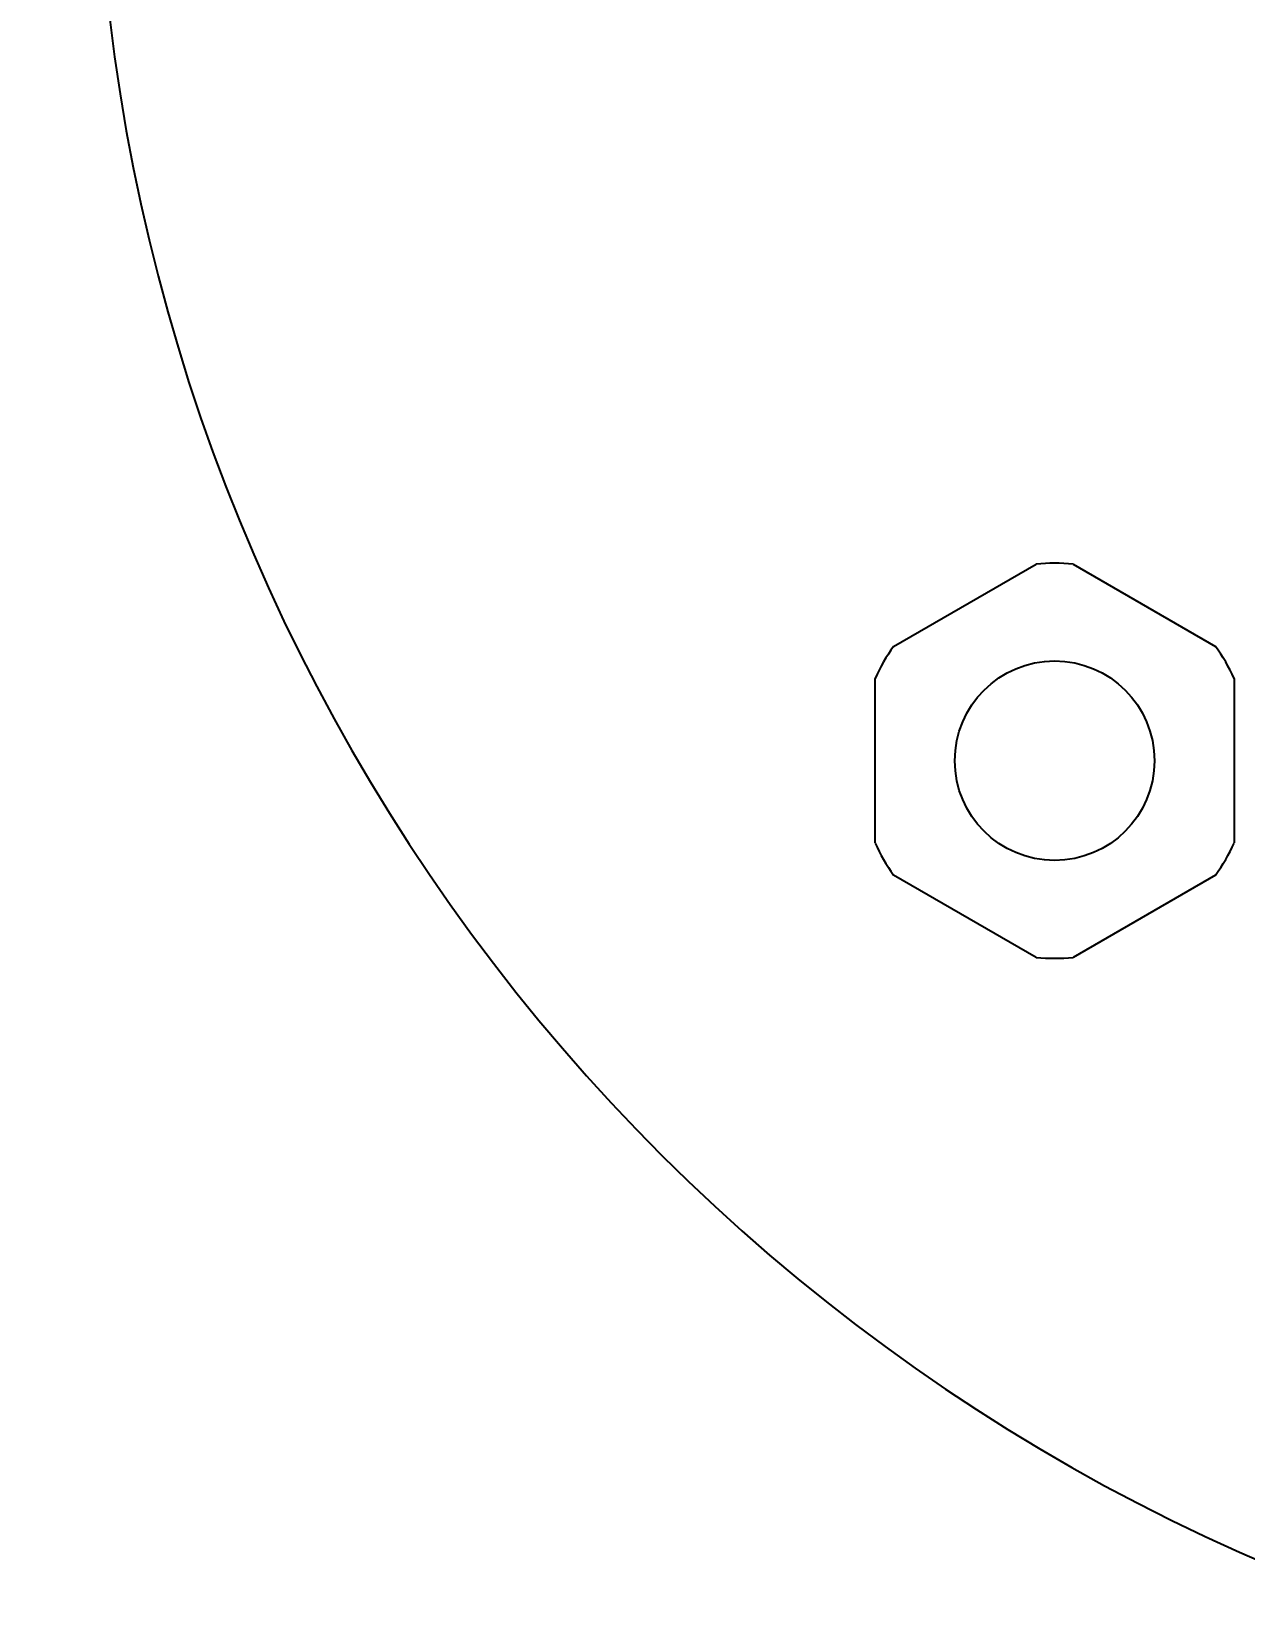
# Model space of a CAD drawing. Header units: millimetres. Extents: x -17263 to -7565, y 1486 to 4446.
# Drawn here: x -14732.2 to -14684.7, y 4203.9 to 4265.7 of the extents above; entities that cross this region are included whole.
import ezdxf
from ezdxf import colors
from ezdxf.entities.mleader import LeaderData, LeaderLine
from ezdxf.math import Vec2, Vec3

# ---------------------------------------------------------------- set-up
doc = ezdxf.new("R2010")
doc.units = ezdxf.units.MM
doc.layers.add('Canalización nueva', color=6, linetype='Continuous')
doc.layers.add('TRMODEL1', color=7, linetype='Continuous')
doc.styles.get("Standard").update_dxf_attribs({"font": 'arial.ttf'})

msp = doc.modelspace()

# ---------------------------------------------------------------- linework, layer by layer
msp.add_line((-14691.368, 4244.791), (-14685.784, 4241.567))
msp.add_line((-14691.368, 4244.791), (-14685.784, 4241.567))
msp.add_circle((-14692.094, 4237.086), 3.909)
msp.add_circle((-14692.094, 4237.086), 3.909)
msp.add_arc((-14654.103, 4275.077), 75.54, 109.59759, 250.49904)
at = {"layer": 'TRMODEL1', "color": 7, "linetype": 'Continuous'}
for p, q in [((-14698.403, 4241.567), (-14692.819, 4244.791)), ((-14698.403, 4241.567), (-14692.819, 4244.791)), ((-14699.129, 4233.863), (-14699.129, 4240.31)), ((-14699.129, 4233.863), (-14699.129, 4240.31)), ((-14699.129, 4233.863), (-14699.129, 4240.31)), ((-14699.129, 4233.863), (-14699.129, 4240.31)), ((-14685.059, 4240.31), (-14685.059, 4233.863)), ((-14685.059, 4240.31), (-14685.059, 4233.863)), ((-14685.059, 4240.31), (-14685.059, 4233.863)), ((-14685.059, 4240.31), (-14685.059, 4233.863)), ((-14692.819, 4229.382), (-14698.403, 4232.606)), ((-14692.819, 4229.382), (-14698.403, 4232.606)), ((-14692.819, 4229.382), (-14698.403, 4232.606)), ((-14692.819, 4229.382), (-14698.403, 4232.606)), ((-14685.784, 4232.606), (-14691.368, 4229.382)), ((-14685.784, 4232.606), (-14691.368, 4229.382)), ((-14685.784, 4232.606), (-14691.368, 4229.382)), ((-14685.784, 4232.606), (-14691.368, 4229.382))]:
    msp.add_line(p, q, dxfattribs=at)
for start, end in [(84.61998, 95.38002), (84.61998, 95.38002), (144.61998, 155.38002), (144.61998, 155.38002), (24.61998, 35.38002), (24.61998, 35.38002), (204.61998, 215.38002), (204.61998, 215.38002), (324.61998, 335.38002), (324.61998, 335.38002), (264.61998, 275.38002), (264.61998, 275.38002)]:
    msp.add_arc((-14692.094, 4237.086), 7.739, start, end, dxfattribs=at)

# ---------------------------------------------------------------- leaders
at = {"layer": 'Canalización nueva'}
ml = msp.add_multileader_mtext('Standard', dxfattribs=at)
ml.set_content('\\A1;{\\Fromans|c0;\\W0.85;Planchuela laminada\\P25,4x4,7 mm }', color=256)
ml.set_leader_properties()
ml.build(insert=Vec2(0, 0))
ml.multileader.update_dxf_attribs({"dogleg_length": 0.36, "arrow_head_size": 27.606})
ctx = ml.context
ctx.base_point, ctx.char_height, ctx.arrow_head_size, ctx.landing_gap_size, ctx.plane_origin = Vec3(-15078.131, 4262.935), 15, 27.606, 0.00994, Vec3(-14771.021, 4246.75)
notes = []
notes.append((ctx, [(1, (1, 1, 0), (-14882.251, 4262.935), (-1, 0), 0.36, [(0, [(-14807.793, 4300.235)], 0, [])])]))
ctx.mtext.insert, ctx.mtext.width, ctx.mtext.flow_direction = Vec3(-15078.121, 4271.863), 587.02173, 5
for ctx, leaders in notes:
    for number, flags, end, landing, length, lines in leaders:
        leader = LeaderData()
        leader.index, (leader.has_last_leader_line, leader.has_dogleg_vector, leader.attachment_direction) = number, flags
        leader.last_leader_point, leader.dogleg_vector, leader.dogleg_length = Vec3(end), Vec3(landing), length
        for number, points, colour, breaks in lines:
            line = LeaderLine()
            line.index, line.vertices, line.color, line.breaks = number, Vec3.list(points), colors.encode_raw_color(colour), breaks
            leader.lines.append(line)
        ctx.leaders.append(leader)

doc.saveas('drawing.dxf')
